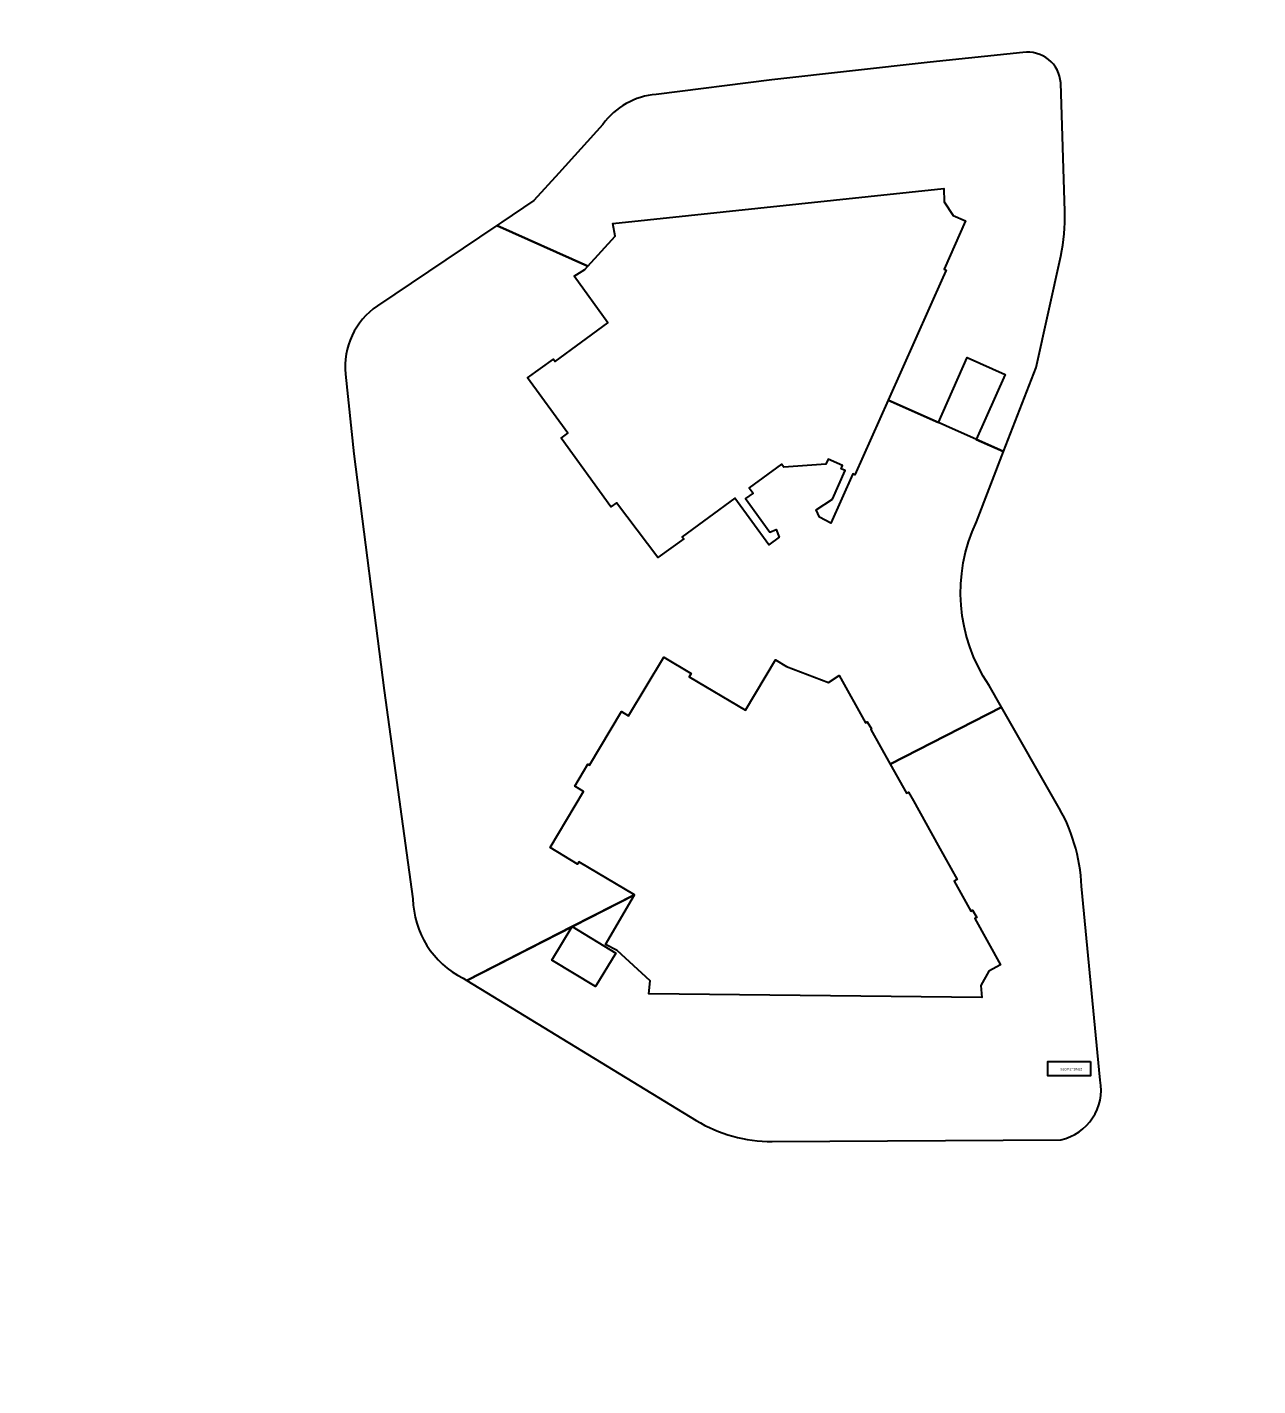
# Model space of a CAD drawing. Header units: metres. Extents: x 256329 to 886268, y -249371 to 355.
# Drawn here: x 283549.4 to 283653.1, y -1138.5 to -1024 of the extents above; entities that cross this region are included whole.
import ezdxf

# ---------------------------------------------------------------- set-up
doc = ezdxf.new("R2010")
doc.units = ezdxf.units.M
doc.header["$MEASUREMENT"] = 0
doc.linetypes.add('CONTINULUS', pattern=[0])
doc.layers.add('A-AREA-BUILT UP', color=30, linetype='Continuous', lineweight=0, plot=False)
doc.layers.add('A-AREA-BUP', color=30, linetype='Continuous', lineweight=0, plot=False)
doc.layers.add('BLK_1_DA_RAMP_1', color=7, linetype='Continuous')
doc.layers.add('SPECIAL_PARKING', color=7, linetype='Continuous', plot=False)
doc.styles.add('Arial', font='arial.ttf')

msp = doc.modelspace()

# ---------------------------------------------------------------- linework, layer by layer
at = {"layer": 'A-AREA-BUILT UP', "elevation": -102.323674}
msp.add_lwpolyline([(283576.209219, -1053.239816), (283576.903283, -1059.952615), (283579.453435, -1079.901583), (283581.889648, -1097.441803, 0.281271), (283586.107021, -1104.120151), (283605.754126, -1116.116719, 0.139446), (283612.159194, -1117.896777), (283636.476327, -1117.750088, 0.402239), (283639.801336, -1112.733746), (283638.218246, -1096.394945, 0.126137), (283636.113501, -1089.423141), (283630.423457, -1079.475313, -0.264211), (283629.369073, -1065.677859), (283634.382348, -1052.683563), (283636.46081, -1043.312183, 0.062728), (283636.812303, -1039.542133), (283636.46236, -1028.720825, 0.440797), (283633.28614, -1026.164074), (283625.463239, -1026.956327), (283612.112235, -1028.469832), (283602.386852, -1029.684558, 0.219816), (283597.88393, -1032.213765), (283594.180181, -1036.309368), (283592.077672, -1038.615351), (283589.368274, -1040.442288), (283578.888534, -1047.508083, 0.27692)], format="xyb", close=True, dxfattribs=at)
at = {"layer": 'A-AREA-BUP'}
for points, elevation in [([(283611.869454, -1067.626563), (283612.756453, -1066.982895), (283612.487597, -1066.336744), (283611.966836, -1066.572964), (283609.906359, -1063.732385), (283610.550251, -1063.265324), (283610.219622, -1062.81514), (283612.950283, -1060.834979), (283613.132669, -1061.08649), (283616.673189, -1060.832769), (283616.861391, -1060.411384), (283618.074985, -1060.952567), (283617.957551, -1061.215682), (283618.297707, -1061.367308), (283617.222818, -1063.7787), (283615.863787, -1064.670596), (283616.154817, -1065.307229), (283617.08512, -1065.808625), (283618.943223, -1061.6554), (283619.107414, -1061.728857), (283626.519636, -1045.117654), (283626.805656, -1044.478343), (283626.634688, -1044.40213), (283628.449883, -1040.33012), (283627.408576, -1039.875887), (283626.646315, -1038.728311), (283626.616733, -1037.617018), (283598.727487, -1040.552247), (283598.917623, -1041.637558), (283596.379788, -1044.435782), (283595.463401, -1045.010043), (283598.302399, -1048.923748), (283593.872143, -1052.178512), (283593.725351, -1051.976146), (283591.539709, -1053.561563), (283594.928033, -1058.232539), (283594.362509, -1058.651983), (283598.557158, -1064.434611), (283599.046203, -1064.079864), (283602.515779, -1068.692635), (283604.697618, -1067.109958), (283604.583455, -1066.954514), (283609.018964, -1063.69694)], -1.109306), ([(283631.794846, -1053.273859), (283629.350506, -1058.753385), (283626.154116, -1057.327519), (283628.596148, -1051.847125)], -0.985199), ([(283629.812754, -1105.757546), (283601.77255, -1105.449393), (283601.864322, -1104.351381), (283599.085144, -1101.792704), (283598.12083, -1101.303173), (283600.5471, -1097.112812), (283595.875246, -1094.326859), (283595.760133, -1094.519926), (283593.441082, -1093.137044), (283596.26261, -1088.405496), (283595.519866, -1087.964921), (283596.617227, -1086.116056), (283596.76179, -1086.202256), (283599.459198, -1081.680417), (283600.059405, -1082.038457), (283603.013678, -1077.084327), (283605.331438, -1078.460298), (283605.165573, -1078.739487), (283609.896682, -1081.547535), (283612.426673, -1077.302998), (283613.367959, -1077.864297), (283616.903235, -1079.227583), (283617.784682, -1078.644563), (283620.004175, -1082.61661), (283620.166629, -1082.525834), (283620.510525, -1083.139905), (283620.452863, -1083.172042), (283623.460612, -1088.555817), (283623.642001, -1088.45448), (283624.054074, -1089.19828), (283626.150943, -1092.952362), (283627.750698, -1095.812824), (283627.479871, -1095.961601), (283628.891752, -1098.490065), (283629.041757, -1098.404499), (283629.383542, -1099.014543), (283629.22052, -1099.107316), (283631.394507, -1102.997894), (283630.398265, -1103.543924), (283629.742286, -1104.755395)], -0.939276), ([(283597.276874, -1104.841399), (283598.986825, -1102.018976), (283595.309122, -1099.790859), (283593.599172, -1102.613282)], -1.109306)]:
    msp.add_lwpolyline(points, close=True, dxfattribs=dict(at, elevation=elevation))
at = {"layer": 'BLK_1_DA_RAMP_1', "color": 7, "linetype": 'Continuous', "elevation": 0.000019}
msp.add_lwpolyline([(283638.97943, -1111.154532), (283638.97943, -1112.354532), (283635.37943, -1112.354532), (283635.37943, -1111.154532)], close=True, dxfattribs=at)
at = {"layer": 'SPECIAL_PARKING', "color": 3, "ltscale": 0.05}
for points in [[(283636.46236, -1028.720825, 0.440797), (283633.28614, -1026.164074), (283625.463239, -1026.956327), (283612.112235, -1028.469832), (283602.386852, -1029.684558, 0.219816), (283597.88393, -1032.213765), (283594.180181, -1036.309368), (283592.077672, -1038.615351), (283589.368274, -1040.442288), (283588.943777, -1040.728499), (283596.631731, -1044.15799), (283598.917623, -1041.637558), (283598.727487, -1040.552247), (283626.616733, -1037.617018), (283626.646315, -1038.728311), (283627.408576, -1039.875887), (283628.449883, -1040.33012), (283626.634688, -1044.40213), (283626.805656, -1044.478343), (283626.519636, -1045.117654), (283621.915146, -1055.436573), (283626.154116, -1057.327519), (283628.596148, -1051.847125), (283631.794846, -1053.273859), (283629.350506, -1058.753385), (283631.645586, -1059.777188), (283634.382348, -1052.683563), (283636.46081, -1043.312183, 0.062728), (283636.812303, -1039.542133)], [(283629.369073, -1065.677859), (283631.645586, -1059.777188), (283621.915146, -1055.436573), (283619.107414, -1061.728857), (283618.943223, -1061.6554), (283617.08512, -1065.808625), (283616.154817, -1065.307229), (283615.863787, -1064.670596), (283617.222818, -1063.7787), (283618.297707, -1061.367308), (283617.957551, -1061.215682), (283618.074985, -1060.952567), (283616.861391, -1060.411384), (283616.673189, -1060.832769), (283613.132669, -1061.08649), (283612.950283, -1060.834979), (283610.219622, -1062.81514), (283610.550251, -1063.265324), (283609.906359, -1063.732385), (283611.966836, -1066.572964), (283612.487597, -1066.336744), (283612.756453, -1066.982895), (283611.869454, -1067.626563), (283609.018964, -1063.69694), (283604.583455, -1066.954514), (283604.697618, -1067.109958), (283602.515779, -1068.692635), (283599.046203, -1064.079864), (283598.557158, -1064.434611), (283594.362509, -1058.651983), (283594.928033, -1058.232539), (283591.539709, -1053.561563), (283593.725351, -1051.976146), (283593.872143, -1052.178512), (283598.302399, -1048.923748), (283595.463401, -1045.010043), (283596.379788, -1044.435782), (283596.631731, -1044.15799), (283588.943777, -1040.728499), (283578.888534, -1047.508083, 0.27692), (283576.209219, -1053.239816), (283576.903283, -1059.952615), (283579.453435, -1079.901583), (283581.889648, -1097.441803, 0.281271), (283586.107021, -1104.120151), (283586.441738, -1104.32453), (283600.5471, -1097.112812), (283595.875246, -1094.326859), (283595.760133, -1094.519926), (283593.441082, -1093.137044), (283596.26261, -1088.405496), (283595.519866, -1087.964921), (283596.617227, -1086.116056), (283596.76179, -1086.202256), (283599.459198, -1081.680417), (283600.059405, -1082.038457), (283603.013678, -1077.084327), (283605.331438, -1078.460298), (283605.165573, -1078.739487), (283609.896682, -1081.547535), (283612.426673, -1077.302998), (283613.367959, -1077.864297), (283616.903235, -1079.227583), (283617.784682, -1078.644563), (283620.004175, -1082.61661), (283620.166629, -1082.525834), (283620.510525, -1083.139905), (283620.452863, -1083.172042), (283622.088264, -1086.099357), (283631.469, -1081.303222), (283630.423457, -1079.475313, -0.264211)], [(283638.218246, -1096.394945, 0.126137), (283636.113501, -1089.423141), (283631.469, -1081.303222), (283622.088264, -1086.099357), (283623.460612, -1088.555817), (283623.642001, -1088.45448), (283624.054074, -1089.19828), (283626.150943, -1092.952362), (283627.750698, -1095.812824), (283627.479871, -1095.961601), (283628.891752, -1098.490065), (283629.041757, -1098.404499), (283629.383542, -1099.014543), (283629.22052, -1099.107316), (283631.394507, -1102.997894), (283630.398265, -1103.543924), (283629.742286, -1104.755395), (283629.812754, -1105.757546), (283601.77255, -1105.449393), (283601.864322, -1104.351381), (283599.085144, -1101.792704), (283598.12083, -1101.303173), (283600.5471, -1097.112812), (283595.309122, -1099.790859), (283598.986825, -1102.018976), (283597.276874, -1104.841399), (283593.599172, -1102.613282), (283595.309122, -1099.790859), (283586.441738, -1104.32453), (283605.754126, -1116.116719, 0.139446), (283612.159194, -1117.896777), (283636.476327, -1117.750088, 0.402239), (283639.801336, -1112.733746)]]:
    msp.add_lwpolyline(points, format="xyb", close=True, dxfattribs=at)

# ---------------------------------------------------------------- texts
at = {"layer": 'BLK_1_DA_RAMP_1', "color": 7, "linetype": 'CONTINULUS', "ltscale": 0.05, "insert": (283636.436629, -1111.701061), "char_height": 0.2, "attachment_point": 1, "style": 'Arial'}
msp.add_mtext_dynamic_manual_height_columns('SLOPE=1IN12', width=10.430434, gutter_width=1, heights=[0], dxfattribs=at)

doc.saveas('drawing.dxf')
